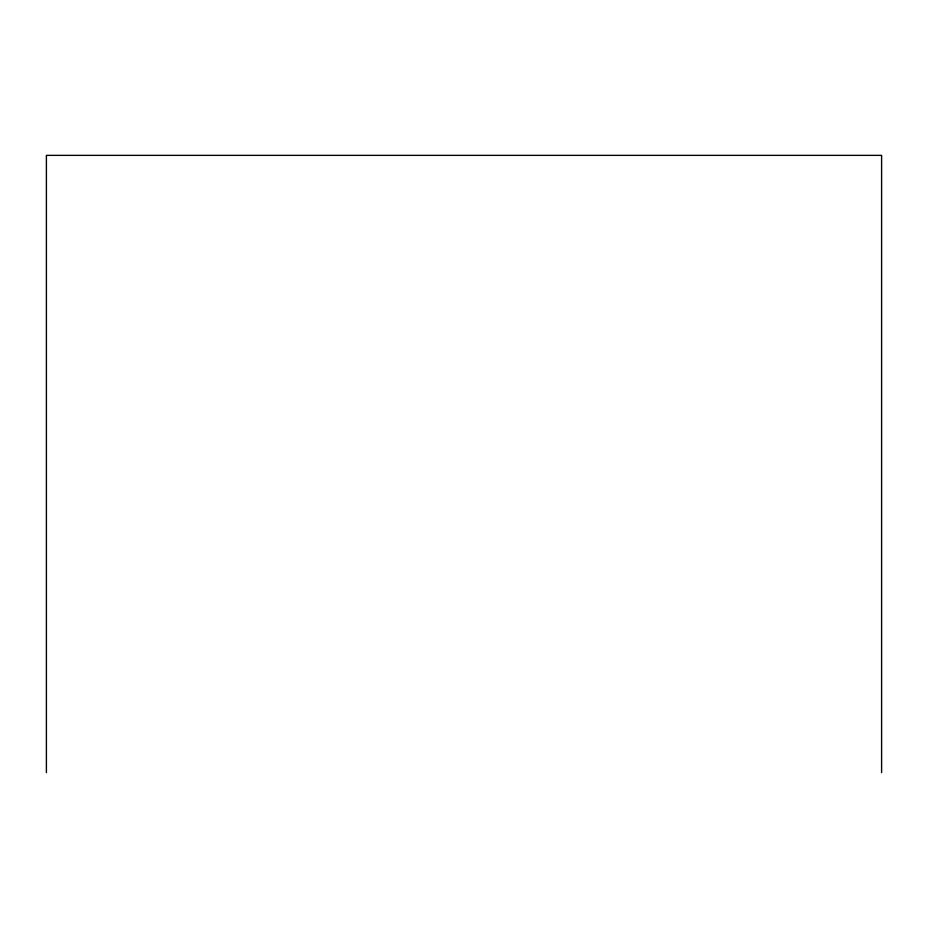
<?xml version="1.0" encoding="UTF-8"?>
<svg xmlns="http://www.w3.org/2000/svg" width="928" height="928" viewBox="0 0 928 928"><rect width="100%" height="100%" fill="white"/><g stroke="black" fill="none" stroke-linecap="round" stroke-linejoin="round"><path stroke-width="1.39" d="M881.6 772.641L881.6 155.359L46.4 155.359L46.4 772.641"/></g></svg>
